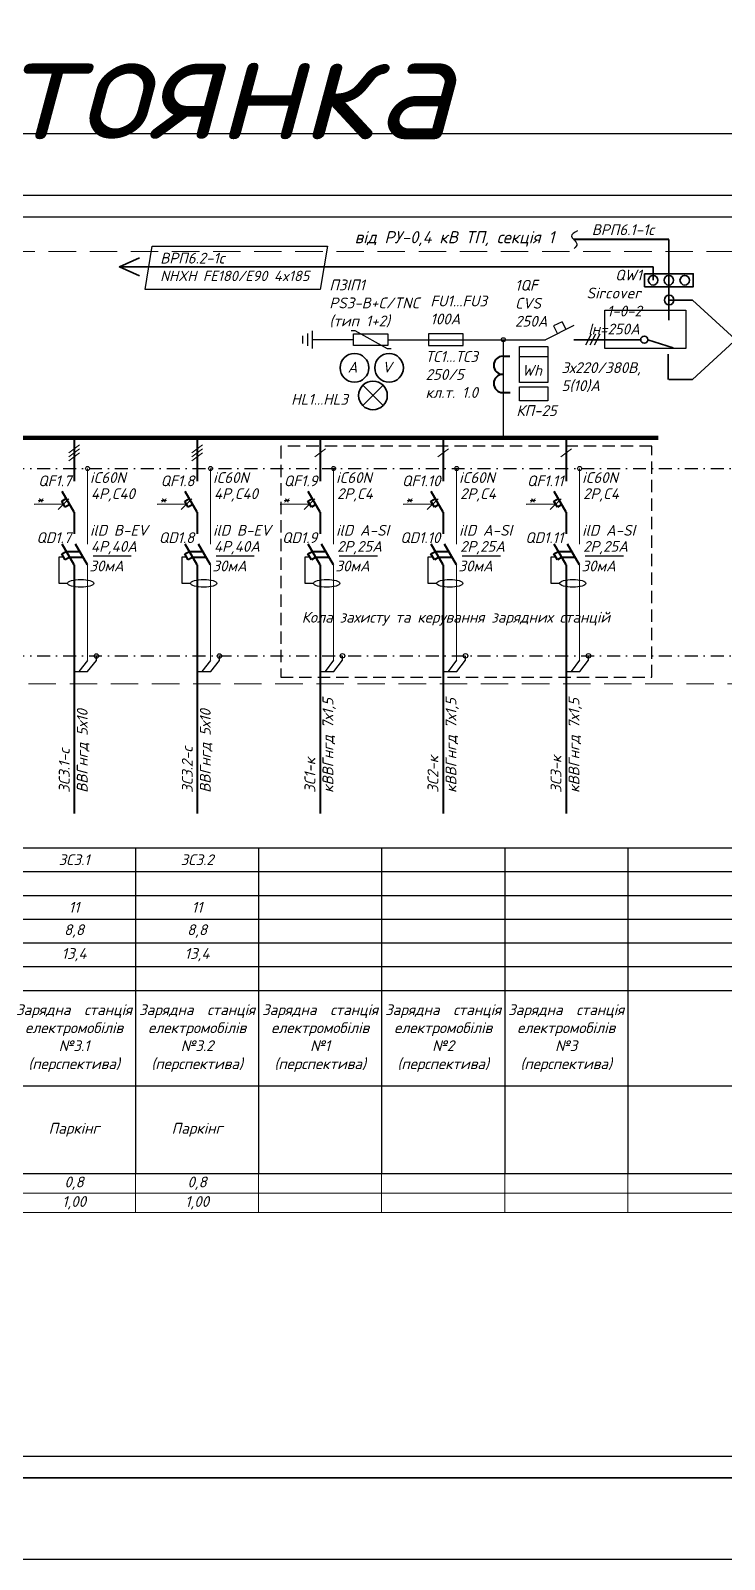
# Model space of a CAD drawing. Header units: millimetres. Extents: x -122434 to 1506205, y -201405 to 386015.
# Drawn here: x 506435 to 522508, y 152711 to 188124 of the extents above; entities that cross this region are included whole.
import ezdxf
from ezdxf.enums import TextEntityAlignment as Align

# ---------------------------------------------------------------- set-up
doc = ezdxf.new("R2010")
doc.units = ezdxf.units.MM
doc.linetypes.add('DASHDOTX2', pattern=[2, 1, -0.5, 0, -0.5])
doc.linetypes.add('DASHED', pattern=[9.525, 6.35, -3.175])
doc.layers.get('Defpoints').update_dxf_attribs({"color": 4})
doc.layers.add('Cхема', color=7, linetype='Continuous')
doc.layers.add('E_Зміни', color=7, linetype='Continuous')
doc.layers.add('Маркування електро ліній', color=7, linetype='Continuous', lineweight=18)
doc.layers.add('Рамка внешняя', color=4, linetype='Continuous', lineweight=30, plot=False)
doc.styles.add('GOST 2.304', font='isocpeui.ttf')
doc.styles.get("Standard").update_dxf_attribs({"font": 'arial.ttf'})
doc.styles.add('ГОСТ 2.304', font='isocpeui.ttf')
doc.dimstyles.new('М150', dxfattribs={"dimscale": 1, "dimtxt": 2.5, "dimasz": 2.5, "dimexe": 0, "dimexo": 2.5, "dimgap": 1, "dimtad": 1, "dimlfac": 150, "dimtxsty": 'Standard', "dimblk": 'OBLIQUE', "dimcen": 2.5, "dimadec": 0, "dimazin": 0, "dimtfac": 1, "dimtmove": 0, "dimatfit": 3, "dimldrblk": 'OBLIQUE', "dimfxl": 1, "dimarcsym": 0})

# ---------------------------------------------------------------- blocks, each defined once
blk = doc.blocks.new('*T70')
at = {"color": 0, "lineweight": -2, "transparency": 16777216}
for p, q in [((0, 0), (4000, 0)), ((0, 0), (0, -7540)), ((9000, 0), (9000, -7540)), ((11850, 0), (11850, -1100)), ((14700, 0), (14700, -1100)), ((17550, 0), (17550, -1100)), ((20400, 0), (20400, -1650)), ((23250, 0), (23250, -1650)), ((26100, 0), (26100, -1650)), ((28950, 0), (28950, -1650)), ((31800, 0), (31800, -1650)), ((34650, 0), (34650, -7540)), ((54650, 0), (54650, -1650)), ((0, -550), (37150, -550)), ((4000, -550), (4000, -5515)), ((6500, -550), (6500, -7540)), ((37150, -550), (37150, -5515)), ((52150, -550), (59650, -550)), ((57150, -550), (57150, -3300)), ((59650, -550), (59650, -7540)), ((64650, -550), (64650, -2200)), ((0, -1100), (59650, -1100)), ((39650, -1100), (39650, -1650)), ((42150, -1100), (42150, -1650)), ((44650, -1100), (44650, -1650)), ((47150, -1100), (47150, -1650)), ((49650, -1100), (49650, -1650)), ((52150, -1100), (52150, -1650)), ((62150, -1100), (64650, -1100)), ((62150, -1100), (62150, -2200)), ((67150, -1100), (67150, -2750)), ((69650, -1100), (69650, -2750)), ((72150, -1100), (72150, -2750)), ((74650, -1100), (74650, -2200)), ((77150, -1100), (77150, -2200)), ((0, -1650), (77150, -1650)), ((0, -2200), (37150, -2200)), ((11850, -2200), (11850, -7540)), ((14700, -2200), (14700, -7540)), ((17550, -2200), (17550, -7540)), ((20400, -2200), (20400, -7540)), ((23250, -2200), (23250, -7540)), ((26100, -2200), (26100, -7540)), ((28950, -2200), (28950, -7540)), ((31800, -2200), (31800, -7540)), ((52150, -2200), (54650, -2200)), ((54650, -2200), (54650, -3300)), ((57150, -2200), (77150, -2200)), ((0, -2750), (37150, -2750)), ((42150, -2750), (42150, -3300)), ((52150, -2750), (54650, -2750)), ((57150, -2750), (59650, -2750)), ((62150, -2750), (62150, -5515)), ((64650, -2750), (64650, -7540)), ((0, -3300), (37150, -3300)), ((44650, -3300), (44650, -5515)), ((52150, -3300), (64650, -3300)), ((67150, -3300), (67150, -5515)), ((77150, -3300), (77150, -5515)), ((0, -5515), (37150, -5515)), ((42150, -5515), (44650, -5515)), ((52150, -5515), (57150, -5515)), ((54650, -5515), (54650, -7540)), ((57150, -5515), (57150, -7540)), ((64650, -5515), (67150, -5515)), ((74650, -5515), (77150, -5515)), ((0, -7540), (37150, -7540)), ((52150, -7540), (59650, -7540)), ((62150, -7540), (64650, -7540))]:
    blk.add_line(p, q, dxfattribs=at)
at = {"color": 0, "linetype": 'ByBlock', "lineweight": -2, "transparency": 16777216}
for p, q in [((4000, 0), (77150, 0)), ((4000, 0), (4000, -550)), ((6500, 0), (6500, -550)), ((37150, 0), (37150, -550)), ((39650, 0), (39650, -1100)), ((42150, 0), (42150, -1100)), ((44650, 0), (44650, -1100)), ((47150, 0), (47150, -1100)), ((49650, 0), (49650, -1100)), ((52150, 0), (52150, -1100)), ((57150, 0), (57150, -550)), ((59650, 0), (59650, -550)), ((62150, 0), (62150, -1100)), ((64650, 0), (64650, -550)), ((67150, 0), (67150, -1100)), ((69650, 0), (69650, -1100)), ((72150, 0), (72150, -1100)), ((74650, 0), (74650, -1100)), ((77150, 0), (77150, -1100)), ((37150, -550), (52150, -550)), ((59650, -550), (77150, -550)), ((11850, -1100), (11850, -2200)), ((14700, -1100), (14700, -2200)), ((17550, -1100), (17550, -2200)), ((59650, -1100), (62150, -1100)), ((64650, -1100), (77150, -1100)), ((20400, -1650), (20400, -2200)), ((23250, -1650), (23250, -2200)), ((26100, -1650), (26100, -2200)), ((28950, -1650), (28950, -2200)), ((31800, -1650), (31800, -2200)), ((39650, -1650), (39650, -7540)), ((42150, -1650), (42150, -2750)), ((44650, -1650), (44650, -3300)), ((47150, -1650), (47150, -7540)), ((49650, -1650), (49650, -7540)), ((52150, -1650), (52150, -7540)), ((54650, -1650), (54650, -2200)), ((37150, -2200), (52150, -2200)), ((54650, -2200), (57150, -2200)), ((62150, -2200), (62150, -2750)), ((64650, -2200), (64650, -2750)), ((74650, -2200), (74650, -7540)), ((77150, -2200), (77150, -3300)), ((37150, -2750), (52150, -2750)), ((54650, -2750), (57150, -2750)), ((59650, -2750), (77150, -2750)), ((67150, -2750), (67150, -3300)), ((69650, -2750), (69650, -7540)), ((72150, -2750), (72150, -7540)), ((37150, -3300), (52150, -3300)), ((42150, -3300), (42150, -7540)), ((54650, -3300), (54650, -5515)), ((57150, -3300), (57150, -5515)), ((64650, -3300), (77150, -3300)), ((4000, -5515), (4000, -7540)), ((37150, -5515), (42150, -5515)), ((37150, -5515), (37150, -7540)), ((44650, -5515), (52150, -5515)), ((44650, -5515), (44650, -7540)), ((57150, -5515), (64650, -5515)), ((62150, -5515), (62150, -7540)), ((67150, -5515), (74650, -5515)), ((67150, -5515), (67150, -7540)), ((77150, -5515), (77150, -7540)), ((37150, -7540), (52150, -7540)), ((59650, -7540), (62150, -7540)), ((64650, -7540), (77150, -7540))]:
    blk.add_line(p, q, dxfattribs=at)
at = {"layer": 'Defpoints', "color": 8, "linetype": 'ByBlock', "lineweight": 0, "transparency": 16777216}
for p, q in [((0, -7540), (0, -8447)), ((4000, -7540), (4000, -8447)), ((6500, -7540), (6500, -8447)), ((9000, -7540), (9000, -8447)), ((11850, -7540), (11850, -8447)), ((14700, -7540), (14700, -8447)), ((17550, -7540), (17550, -8447)), ((20400, -7540), (20400, -8447)), ((23250, -7540), (23250, -8447)), ((26100, -7540), (26100, -8447)), ((28950, -7540), (28950, -8447)), ((31800, -7540), (31800, -8447)), ((34650, -7540), (34650, -8447)), ((37150, -7540), (37150, -8447)), ((39650, -7540), (39650, -8447)), ((42150, -7540), (42150, -8447)), ((44650, -7540), (44650, -8447)), ((47150, -7540), (47150, -8447)), ((49650, -7540), (49650, -8447)), ((52150, -7540), (52150, -8447)), ((54650, -7540), (54650, -8447)), ((57150, -7540), (57150, -8447)), ((59650, -7540), (59650, -8447)), ((62150, -7540), (62150, -8447)), ((64650, -7540), (64650, -8447)), ((67150, -7540), (67150, -8447)), ((69650, -7540), (69650, -8447)), ((72150, -7540), (72150, -8447)), ((74650, -7540), (74650, -8447)), ((77150, -7540), (77150, -8447)), ((0, -7994), (77150, -7994)), ((0, -8447), (77150, -8447))]:
    blk.add_line(p, q, dxfattribs=at)
at = {"color": 0, "transparency": 16777216, "char_height": 250, "attachment_point": 5}
for s, insert, width, style in [('Номер по плану', (2000, -275), 3880, 'ГОСТ 2.304'), (' ЩОп', (5250, -275), 2380, 'ГОСТ 2.304'), ('ЗС1.1', (10425, -275), 2730, 'ГОСТ 2.304'), ('ЗС1.2', (13275, -275), 2730, 'ГОСТ 2.304'), ('ЗС2.1', (16125, -275), 2730, 'ГОСТ 2.304'), ('ЗС2.2', (18975, -275), 2730, 'ГОСТ 2.304'), ('ЗС3.1', (21825, -275), 2730, 'ГОСТ 2.304'), ('ЗС3.2', (24675, -275), 2730, 'ГОСТ 2.304'), ('{\\C256;НСПт}', (38400, -275), 2380, 'ГОСТ 2.304'), ('ЛП', (40900, -275), 2380, 'ГОСТ 2.304'), ('Гр.1', (45900, -275), 2380, 'ГОСТ 2.304'), ('ЛП-о', (48400, -275), 2380, 'ГОСТ 2.304'), ('ЩЗО2', (53400, -275), 2380, 'ГОСТ 2.304'), ('Щ015', (55900, -275), 2380, 'ГОСТ 2.304'), ('{\\T0.85;\\C7;ЩКО1}', (58400, -275), 2380, 'ГОСТ 2.304'), ('В1', (60900, -275), 2380, 'ГОСТ 2.304'), ('В12', (63400, -275), 2380, 'ГОСТ 2.304'), ('EK-1', (68400, -275), 2380, 'ГОСТ 2.304'), ('EK-2', (70900, -275), 2380, 'ГОСТ 2.304'), ('EK-4', (73400, -275), 2380, 'ГОСТ 2.304'), ('Тип', (2000, -825), 3880, 'ГОСТ 2.304'), ('Рвст., кВт', (2000, -1375), 3880, 'ГОСТ 2.304'), ('5,2', (5250, -1375), 2380, 'ГОСТ 2.304'), ('11', (10425, -1375), 2730, 'GOST 2.304'), ('11', (13275, -1375), 2730, 'GOST 2.304'), ('11', (16125, -1375), 2730, 'GOST 2.304'), ('11', (18975, -1375), 2730, 'GOST 2.304'), ('11', (21825, -1375), 2730, 'GOST 2.304'), ('11', (24675, -1375), 2730, 'GOST 2.304'), ('1,5', (38400, -1375), 2380, 'ГОСТ 2.304'), ('14,0', (40900, -1375), 2380, 'ГОСТ 2.304'), ('1,0', (45900, -1375), 2380, 'ГОСТ 2.304'), ('0,5', (48400, -1375), 2380, 'ГОСТ 2.304'), ('60', (53400, -1375), 2380, 'GOST 2.304'), ('50,0', (55900, -1375), 2380, 'ГОСТ 2.304'), ('2,5', (58400, -1375), 2380, 'ГОСТ 2.304'), ('0,1', (60900, -1375), 2380, 'ГОСТ 2.304'), ('0,1', (63400, -1375), 2380, 'ГОСТ 2.304'), ('3,0', (68400, -1375), 2380, 'ГОСТ 2.304'), ('3,0', (70900, -1375), 2380, 'ГОСТ 2.304'), ('2,0', (73400, -1375), 2380, 'ГОСТ 2.304'), ('Рр., кВт', (2000, -1925), 3880, 'ГОСТ 2.304'), ('8,8', (10425, -1925), 2730, 'ГОСТ 2.304'), ('8,8', (13275, -1925), 2730, 'ГОСТ 2.304'), ('8,8', (16125, -1925), 2730, 'ГОСТ 2.304'), ('8,8', (18975, -1925), 2730, 'ГОСТ 2.304'), ('8,8', (21825, -1925), 2730, 'ГОСТ 2.304'), ('8,8', (24675, -1925), 2730, 'ГОСТ 2.304'), ('40,0', (55900, -1925), 2380, 'ГОСТ 2.304'), ('2,4', (68400, -1925), 2380, 'GOST 2.304'), ('2,4', (70900, -1925), 2380, 'GOST 2.304'), ('5,2', (5250, -1925), 2380, 'GOST 2.304'), ('60,0', (53400, -1925), 2380, 'ГОСТ 2.304'), ('2,1', (58400, -1925), 2380, 'GOST 2.304'), ('0,1', (60900, -1925), 2380, 'GOST 2.304'), ('0,1', (63400, -1925), 2380, 'GOST 2.304'), ('1,6', (73400, -1925), 2380, 'GOST 2.304'), ('Іном.', (2000, -2475), 3880, 'ГОСТ 2.304'), ('8,8', (5250, -2475), 2380, 'ГОСТ 2.304'), ('13,4', (10425, -2475), 2730, 'ГОСТ 2.304'), ('13,4', (13275, -2475), 2730, 'ГОСТ 2.304'), ('13,4', (16125, -2475), 2730, 'ГОСТ 2.304'), ('13,4', (18975, -2475), 2730, 'ГОСТ 2.304'), ('13,4', (21825, -2475), 2730, 'ГОСТ 2.304'), ('13,4', (24675, -2475), 2730, 'ГОСТ 2.304'), ('3,0', (38400, -2475), 2380, 'ГОСТ 2.304'), ('32,8', (40900, -2475), 2380, 'ГОСТ 2.304'), ('7,0', (45900, -2475), 2380, 'ГОСТ 2.304'), ('1,2', (48400, -2475), 2380, 'ГОСТ 2.304'), ('99,2', (53400, -2475), 2380, 'ГОСТ 2.304'), ('89,5', (55900, -2475), 2380, 'ГОСТ 2.304'), ('3,2', (58400, -2475), 2380, 'ГОСТ 2.304'), ('0,5', (60900, -2475), 2380, 'ГОСТ 2.304'), ('0,5', (63400, -2475), 2380, 'ГОСТ 2.304'), ('13,6', (68400, -2475), 2380, 'ГОСТ 2.304'), ('13,6', (70900, -2475), 2380, 'ГОСТ 2.304'), ('9,1', (73400, -2475), 2380, 'ГОСТ 2.304'), ('Іп', (2000, -3025), 3880, 'ГОСТ 2.304'), ('Системи зовнішнього декоративно- го освітлення (перспектива)', (53400, -4408), 2380, 'ГОСТ 2.304'), ('Зарядна  станція електромобілів №1.1 (перспектива)', (10425, -4408), 2730, 'ГОСТ 2.304'), ('Зарядна  станція електромобілів №1.2 (перспектива)', (13275, -4408), 2730, 'ГОСТ 2.304'), ('Зарядна  станція електромобілів №2.1 (перспектива)', (16125, -4408), 2730, 'ГОСТ 2.304'), ('Зарядна  станція електромобілів №2.2 (перспектива)', (18975, -4408), 2730, 'ГОСТ 2.304'), ('Зарядна  станція електромобілів №3.1 (перспектива)', (21825, -4408), 2730, 'ГОСТ 2.304'), ('Зарядна  станція електромобілів №3.2 (перспектива)', (24675, -4408), 2730, 'ГОСТ 2.304'), ('Зарядна  станція електромобілів №1 (перспектива)', (27525, -4408), 2730, 'ГОСТ 2.304'), ('Зарядна  станція електромобілів №2 (перспектива)', (30375, -4408), 2730, 'ГОСТ 2.304'), ('Зарядна  станція електромобілів №3 (перспектива)', (33225, -4408), 2730, 'ГОСТ 2.304'), (' Насосна станція госп. питного водо- постачання', (38400, -4408), 2380, 'ГОСТ 2.304'), ('{\\T0.95;\\C7;Розетки \\P~220 В, дренажні насоси}', (45900, -4408), 2380, 'ГОСТ 2.304'), ('Щит орендного приміщення №015', (55900, -4408), 2380, 'ГОСТ 2.304'), ('{\\T0.95;Щит кабельного обігріву труб автостоянки}', (58400, -4408), 2380, 'ГОСТ 2.304'), ('{\\T0.95;\\C7;Найменування обладнання за планом}', (2000, -4408), 3880, 'ГОСТ 2.304'), ('{\\T0.95;Щит освітлення автостоянки}', (5250, -4408), 2380, 'ГОСТ 2.304'), ('Резерв', (7750, -4408), 2380, 'ГОСТ 2.304'), ('Ліфт пасажирський', (40900, -4408), 2380, 'ГОСТ 2.304'), ('Резерв', (43400, -4408), 2380, 'ГОСТ 2.304'), ('Ліфт пасажирський', (48400, -4408), 2380, 'ГОСТ 2.304'), (' Вентилятор В1', (60900, -4408), 2380, 'ГОСТ 2.304'), (' Вентилятор  В12', (63400, -4408), 2380, 'ГОСТ 2.304'), ('Резерв', (65900, -4408), 2380, 'ГОСТ 2.304'), ('{\\C256;Конвектори К002.1, К002.2}', (68400, -4408), 2380, 'ГОСТ 2.304'), ('{\\C256;Конвектори К007.1, К007.2}', (70900, -4408), 2380, 'ГОСТ 2.304'), ('{\\C256;Конвектор К003}', (73400, -4408), 2380, 'ГОСТ 2.304'), ('Резерв', (75900, -4408), 2380, 'ГОСТ 2.304'), ('{\\T0.95;\\C7;Місце встановлення}', (2000, -6528), 3880, 'ГОСТ 2.304'), ('Електро- щитова №004', (5250, -6528), 2380, 'ГОСТ 2.304'), ('Паркінг', (10425, -6528), 2730, 'ГОСТ 2.304'), ('Паркінг', (13275, -6528), 2730, 'ГОСТ 2.304'), ('Паркінг', (16125, -6528), 2730, 'ГОСТ 2.304'), ('Паркінг', (18975, -6528), 2730, 'ГОСТ 2.304'), ('Паркінг', (21825, -6528), 2730, 'ГОСТ 2.304'), ('Паркінг', (24675, -6528), 2730, 'ГОСТ 2.304'), ('Приміщення №002', (38400, -6528), 2380, 'ГОСТ 2.304'), ('Приміщення №219', (40900, -6528), 2380, 'ГОСТ 2.304'), ('Приміщення №002, №003', (45900, -6528), 2380, 'ГОСТ 2.304'), ('Приміщення №219', (48400, -6528), 2380, 'ГОСТ 2.304'), ('Електро- щитова №004', (53400, -6528), 2380, 'ГОСТ 2.304'), ('Приміщення №015', (55900, -6528), 2380, 'ГОСТ 2.304'), ('Електро- щитова №004', (58400, -6528), 2380, 'ГОСТ 2.304'), ('Приміщення №003', (60900, -6528), 2380, 'ГОСТ 2.304'), ('Електро- щитова №004', (63400, -6528), 2380, 'ГОСТ 2.304'), ('Приміщення №002', (68400, -6528), 2380, 'ГОСТ 2.304'), ('Сходова клітка №007', (70900, -6528), 2380, 'ГОСТ 2.304'), ('Приміщення №003', (73400, -6528), 2380, 'ГОСТ 2.304')]:
    blk.add_mtext(s, dxfattribs=dict(at, insert=insert, width=width, style=style))
at = {"color": 7, "true_color": 0xffffff, "transparency": 16777216, "char_height": 250, "attachment_point": 5}
for s, insert, width, style in [('0,4', (48400, -1925), 2380, 'ГОСТ 2.304'), ('1,2', (38400, -1925), 2380, 'ГОСТ 2.304'), ('11,2', (40900, -1925), 2380, 'ГОСТ 2.304'), ('0,5', (45900, -1925), 2380, 'ГОСТ 2.304'), ('Кп', (2000, -7767), 3880, 'ГОСТ 2.304'), ('1,00', (5250, -7767), 2380, 'ГОСТ 2.304'), ('0,8', (10425, -7767), 2730, 'GOST 2.304'), ('0,8', (13275, -7767), 2730, 'GOST 2.304'), ('0,8', (16125, -7767), 2730, 'GOST 2.304'), ('0,8', (18975, -7767), 2730, 'GOST 2.304'), ('0,8', (21825, -7767), 2730, 'GOST 2.304'), ('0,8', (24675, -7767), 2730, 'GOST 2.304'), ('0,80', (38400, -7767), 2380, 'ГОСТ 2.304'), ('0,80', (40900, -7767), 2380, 'ГОСТ 2.304'), ('0,00', (43400, -7767), 2380, 'ГОСТ 2.304'), ('0,50', (45900, -7767), 2380, 'ГОСТ 2.304'), ('0,80', (48400, -7767), 2380, 'ГОСТ 2.304'), ('0,00', (50900, -7767), 2380, 'ГОСТ 2.304'), ('1', (53400, -7767), 2380, 'GOST 2.304'), ('0,80', (55900, -7767), 2380, 'ГОСТ 2.304'), ('0,83', (58400, -7767), 2380, 'ГОСТ 2.304'), ('1,00', (60900, -7767), 2380, 'ГОСТ 2.304'), ('1,00', (63400, -7767), 2380, 'ГОСТ 2.304'), ('0,80', (68400, -7767), 2380, 'ГОСТ 2.304'), ('0,80', (70900, -7767), 2380, 'ГОСТ 2.304'), ('0,80', (73400, -7767), 2380, 'ГОСТ 2.304'), ('cos ф', (2000, -8220), 3880, 'ГОСТ 2.304'), ('0,90', (5250, -8220), 2380, 'ГОСТ 2.304'), ('1,00', (10425, -8220), 2730, 'GOST 2.304'), ('1,00', (13275, -8220), 2730, 'GOST 2.304'), ('1,00', (16125, -8220), 2730, 'GOST 2.304'), ('1,00', (18975, -8220), 2730, 'GOST 2.304'), ('1,00', (21825, -8220), 2730, 'GOST 2.304'), ('1,00', (24675, -8220), 2730, 'GOST 2.304'), ('0,75', (38400, -8220), 2380, 'ГОСТ 2.304'), ('0,65', (40900, -8220), 2380, 'ГОСТ 2.304'), ('0,00', (43400, -8220), 2380, 'ГОСТ 2.304'), ('0,65', (45900, -8220), 2380, 'ГОСТ 2.304'), ('0,65', (48400, -8220), 2380, 'ГОСТ 2.304'), ('0,00', (50900, -8220), 2380, 'ГОСТ 2.304'), ('0,92', (53400, -8220), 2380, 'GOST 2.304'), ('0,85', (55900, -8220), 2380, 'ГОСТ 2.304'), ('1,00', (58400, -8220), 2380, 'ГОСТ 2.304'), ('0,65', (60900, -8220), 2380, 'ГОСТ 2.304'), ('0,65', (63400, -8220), 2380, 'ГОСТ 2.304'), ('1,00', (68400, -8220), 2380, 'ГОСТ 2.304'), ('1,00', (70900, -8220), 2380, 'ГОСТ 2.304'), ('1,00', (73400, -8220), 2380, 'ГОСТ 2.304')]:
    blk.add_mtext(s, dxfattribs=dict(at, insert=insert, width=width, style=style))
blk = doc.blocks.new('*U162')
at = {"color": 0, "lineweight": 40}
for p, q in [((0, 0), (0, -1005)), ((-284, -1468), (-180, -1408)), ((0, -1720), (-280, -1240)), ((-204, -1607), (-284, -1468)), ((-100, -1547), (-204, -1607)), ((0, -2941), (-280, -2461)), ((311, -2941), (31, -2461)), ((-284, -2690), (-180, -2630)), ((-204, -2828), (-284, -2690)), ((-100, -2768), (-204, -2828)), ((-181, -2631), (130, -2631)), ((-100, -2768), (210, -2768))]:
    blk.add_line(p, q, dxfattribs=at)
at = {"color": 0, "lineweight": 13}
for p, q in [((-124, -348), (124, -163)), ((-124, -441), (124, -256)), ((-124, -533), (124, -348))]:
    blk.add_line(p, q, dxfattribs=at)
at = {"color": 0, "lineweight": 9}
for p, q in [((311, -711), (311, -1240)), ((311, -1240), (311, -1720)), ((311, -2461), (311, -1720)), ((311, -5151), (311, -2941))]:
    blk.add_line(p, q, dxfattribs=at)
at = {"lineweight": 40}
for p, q in [((0, -1720), (0, -2226)), ((0, -2941), (0, -4529))]:
    blk.add_line(p, q, dxfattribs=at)
blk.add_line((439, -2733), (1325, -2733))
at = {"color": 0}
blk.add_lwpolyline([(-151, -3371), (-346, -3371), (-346, -2759), (-244, -2759)], dxfattribs=at)
blk.add_circle((311, -711), 46.3, dxfattribs=at)
blk.add_ellipse((153, -3371), major_axis=(-304, 0), ratio=0.29336, dxfattribs=at)
at = {"color": 0, "lineweight": 40}
blk.add_point((-37, -1659), dxfattribs=at)
at = {"style": 'ГОСТ 2.304'}
for tag, p in [('QF', (-61, -997)), ('Q', (-66, -2313))]:
    blk.add_attdef(tag, text='', height=250, dxfattribs=at).set_placement(p, align=Align.MIDDLE_RIGHT)
at = {"lineweight": 50, "style": 'ГОСТ 2.304'}
for tag, p in [('ТYPE', (369, -1046)), ('CURRENT', (391, -1419)), ('Q_ТYPE', (369, -2267)), ('Q_CURRENT', (391, -2641)), ('QD_CURRENT', (355, -3093))]:
    blk.add_attdef(tag, p, '', height=250, dxfattribs=at)
blk = doc.blocks.new('_Oblique')
at = {"color": 0, "linetype": 'ByBlock', "lineweight": -2}
blk.add_line((-0.5, -0.5), (0.5, 0.5), dxfattribs=at)
blk = doc.blocks.new('*U164')
at = {"color": 0, "lineweight": 40}
for p, q in [((0, 0), (0, -1005)), ((-284, -1468), (-180, -1408)), ((0, -1720), (-280, -1240)), ((-204, -1607), (-284, -1468)), ((-100, -1547), (-204, -1607)), ((0, -2941), (-280, -2461)), ((311, -2941), (31, -2461)), ((-284, -2690), (-180, -2630)), ((-204, -2828), (-284, -2690)), ((-100, -2768), (-204, -2828)), ((-181, -2631), (130, -2631)), ((-100, -2768), (210, -2768))]:
    blk.add_line(p, q, dxfattribs=at)
at = {"color": 0, "lineweight": 13}
blk.add_line((-124, -441), (124, -256), dxfattribs=at)
at = {"color": 0, "lineweight": 9}
for p, q in [((311, -711), (311, -1240)), ((311, -1240), (311, -1720)), ((311, -2461), (311, -1720)), ((311, -5151), (311, -2941))]:
    blk.add_line(p, q, dxfattribs=at)
at = {"lineweight": 40}
for p, q in [((0, -1720), (0, -2226)), ((0, -2941), (0, -4529))]:
    blk.add_line(p, q, dxfattribs=at)
blk.add_line((439, -2733), (1325, -2733))
at = {"color": 0}
blk.add_lwpolyline([(-151, -3371), (-346, -3371), (-346, -2759), (-244, -2759)], dxfattribs=at)
blk.add_circle((311, -711), 46.3, dxfattribs=at)
blk.add_ellipse((153, -3371), major_axis=(-304, 0), ratio=0.29336, dxfattribs=at)
at = {"color": 0, "lineweight": 40}
blk.add_point((-37, -1659), dxfattribs=at)
at = {"style": 'ГОСТ 2.304'}
for tag, p in [('QF', (-61, -997)), ('Q', (-66, -2313))]:
    blk.add_attdef(tag, text='', height=250, dxfattribs=at).set_placement(p, align=Align.MIDDLE_RIGHT)
at = {"lineweight": 50, "style": 'ГОСТ 2.304'}
for tag, p in [('ТYPE', (369, -1046)), ('CURRENT', (391, -1419)), ('Q_ТYPE', (369, -2267)), ('Q_CURRENT', (391, -2641)), ('QD_CURRENT', (355, -3093))]:
    blk.add_attdef(tag, p, '', height=250, dxfattribs=at)
blk = doc.blocks.new('2хА3')
at = {"lineweight": 30, "ltscale": 100}
blk.add_lwpolyline([(0, -287), (815, -287), (815, 0), (0, 0)], close=True, dxfattribs=at)
at = {"layer": 'Рамка внешняя', "ltscale": 100}
blk.add_lwpolyline([(-20, -292), (820, -292), (820, 5), (-20, 5)], close=True, dxfattribs=at)

msp = doc.modelspace()

# ---------------------------------------------------------------- linework, layer by layer
at = {"lineweight": 40, "ltscale": 300}
msp.add_line((521220, 183287, 0), (519016, 183287, 0), dxfattribs=at)
at = {"color": 0, "lineweight": 30, "ltscale": 300}
for p, q in [((518747, 181378, 0), (518552, 181281, 0)), ((518747, 181378, 0), (518836, 181200, 0)), ((519017, 181291, 0), (518363, 180964, 0)), ((518552, 181281, 0), (518641, 181103, 0))]:
    msp.add_line(p, q, dxfattribs=at)
at = {"color": 7, "lineweight": 30, "ltscale": 300}
for p, q in [((513913, 180964, 0), (512969, 180964, 0)), ((513952, 181165, 0), (513863, 181165, 0)), ((514702, 180750, 0), (513952, 181165, 0)), ((514713, 180964, 0), (518363, 180964, 0)), ((514791, 180750, 0), (514702, 180750, 0)), ((517760, 180575, 0), (518419, 180575, 0))]:
    msp.add_line(p, q, dxfattribs=at)
at = {"color": 0, "ltscale": 300}
for p, q in [((519425, 181094, 0), (519294, 180833, 0)), ((519523, 181094, 0), (519392, 180833, 0)), ((519621, 181094, 0), (519490, 180833, 0))]:
    msp.add_line(p, q, dxfattribs=at)
at = {"color": 7, "lineweight": 40, "ltscale": 300}
for p, q in [((517375, 180579, 0), (517539, 180579, 0)), ((517375, 179739, 0), (517545, 179739, 0))]:
    msp.add_line(p, q, dxfattribs=at)
at = {"color": 0, "linetype": 'DASHDOTX2', "ltscale": 300}
for p, q in [((490386, 177980, 0), (562768, 177980, 0)), ((490386, 173641, 0), (562768, 173641, 0))]:
    msp.add_line(p, q, dxfattribs=at)
at = {"lineweight": 40, "ltscale": 0.03}
for p, q in [((507443, 175156, 0), (507443, 169992, 0)), ((510293, 175156, 0), (510293, 169992, 0))]:
    msp.add_line(p, q, dxfattribs=at)
at = {"lineweight": 40}
for p, q in [((513143, 174162, 0), (513143, 169992, 0)), ((515993, 174162, 0), (515993, 169992, 0)), ((518843, 174162, 0), (518843, 169992, 0))]:
    msp.add_line(p, q, dxfattribs=at)
at = {"color": 0, "ltscale": 0.03}
for p, q in [((507754, 173535, 0), (507556, 173276, 0)), ((507757, 173276, 0), (507960, 173536, 0)), ((507960, 173536, 0), (507960, 173636, 0)), ((510604, 173535, 0), (510406, 173276, 0)), ((510607, 173276, 0), (510810, 173536, 0)), ((510810, 173536, 0), (510810, 173636, 0)), ((507434, 173276, 0), (507757, 173276, 0)), ((510284, 173276, 0), (510607, 173276, 0))]:
    msp.add_line(p, q, dxfattribs=at)
at = {"color": 0}
for p, q in [((513454, 173540, 0), (513257, 173280, 0)), ((513458, 173280, 0), (513660, 173541, 0)), ((513660, 173541, 0), (513660, 173641, 0)), ((516304, 173540, 0), (516107, 173280, 0)), ((516308, 173280, 0), (516510, 173541, 0)), ((516510, 173541, 0), (516510, 173641, 0)), ((519154, 173540, 0), (518957, 173280, 0)), ((519158, 173280, 0), (519360, 173541, 0)), ((519360, 173541, 0), (519360, 173641, 0)), ((513134, 173280, 0), (513458, 173280, 0)), ((515984, 173280, 0), (516308, 173280, 0)), ((518834, 173280, 0), (519158, 173280, 0))]:
    msp.add_line(p, q, dxfattribs=at)
msp.add_xline((1302, 154602), (-1, 0))
at = {"color": 3}
msp.add_lwpolyline([(479684, 185736), (569584, 185736), (569584, 152711), (479684, 152711)], close=True, dxfattribs=at)
at = {"linetype": 'DASHED', "lineweight": 18, "ltscale": 100, "elevation": 0}
msp.add_lwpolyline([(489708, 183006), (563221, 183006), (563221, 172992), (489708, 172992)], close=True, dxfattribs=at)
at = {"color": 7, "lineweight": 30, "ltscale": 100, "elevation": 0}
for points in [[(512743, 180875), (512743, 181052)], [(512856, 180818), (512856, 181110)], [(512969, 180760), (512969, 181167)]]:
    msp.add_lwpolyline(points, dxfattribs=at)
for points in [[(513913, 180826), (513913, 181101), (514713, 181101), (514713, 180826)], [(516456, 180826), (516456, 181101), (515656, 181101), (515656, 180826)], [(517760, 180803), (518419, 180803), (518419, 179970), (517760, 179970)], [(517760, 179873), (518419, 179873), (518419, 179547), (517760, 179547)]]:
    msp.add_lwpolyline(points, close=True, dxfattribs=at)
at = {"color": 0, "lineweight": 30, "ltscale": 300, "elevation": 0}
msp.add_lwpolyline([(517385, 180964), (517385, 178691)], dxfattribs=at)
at = {"color": 0, "lineweight": 40, "ltscale": 100, "const_width": 100, "elevation": 0}
msp.add_lwpolyline([(490297, 178691), (520980, 178691)], dxfattribs=at)
at = {"linetype": 'DASHED', "ltscale": 45, "elevation": 0}
msp.add_lwpolyline([(512232, 173144), (520824, 173144), (520824, 178494), (512232, 178494)], close=True, dxfattribs=at)
at = {"color": 0, "lineweight": 30}
msp.add_circle((517385, 180964, 0), 46.3, dxfattribs=at)
at = {"color": 0}
for centre in [(507960, 173636, 0), (510810, 173636, 0), (513660, 173641, 0), (516510, 173641, 0), (519360, 173641, 0)]:
    msp.add_circle(centre, 51.8, dxfattribs=at)
at = {"color": 7, "lineweight": 40}
for centre in [(517375, 180369, 0), (517375, 179950, 0)]:
    msp.add_arc(centre, 211, 90, 270, dxfattribs=at)
at = {"color": 7}
msp.add_spline([(519106, 183485, 0), (518962, 183363, 0), (519090, 183182, 0), (519026, 183076, 0)], degree=3, dxfattribs=at)
at = {"layer": 'Cхема', "lineweight": 35}
for p, q in [((521220, 183287, 0), (521220, 181416, 0)), ((521216, 181882, 0), (521772, 181882, 0)), ((521772, 181882, 0), (523764, 180045, 0)), ((523764, 181882, 0), (521772, 180045, 0)), ((520568, 180964, 0), (519017, 180964, 0)), ((521318, 180772, 0), (520735, 180964, 0)), ((521207, 180630, 0), (521207, 180045, 0)), ((514602, 179438, 0), (514133, 179907, 0)), ((514133, 179438, 0), (514602, 179907, 0)), ((521220, 180045, 0), (521772, 180045, 0))]:
    msp.add_line(p, q, dxfattribs=at)
at = {"layer": 'Cхема', "lineweight": 35, "elevation": 0}
for points in [[(508960, 182440), (508493, 182649), (508960, 182857)], [(520856, 182340), (520856, 182649), (508493, 182649)]]:
    msp.add_lwpolyline(points, dxfattribs=at)
msp.add_lwpolyline([(520658, 182490), (521788, 182490), (521788, 182190), (520658, 182190)], close=True, dxfattribs=at)
at = {"layer": 'Cхема', "lineweight": 35}
for centre, radius in [((520856, 182340, 0), 111), ((521220, 182340, 0), 111), ((521590, 182340, 0), 111), ((521229, 181882, 0), 111), ((521229, 181882, 0), 111), ((520652, 180964, 0), 83.3), ((513938, 180312), 332), ((514740, 180312), 332), ((514367, 179672), 332)]:
    msp.add_circle(centre, radius, dxfattribs=at)
at = {"layer": 'Defpoints'}
msp.add_lwpolyline([(519738, 181648), (521612, 181648), (521612, 180757), (519738, 180757)], close=True, dxfattribs=at)
at = {"layer": 'E_Зміни', "color": 1, "elevation": 0}
msp.add_lwpolyline([(509254, 183131), (513315, 183131), (513147, 182129), (509086, 182129)], close=True, dxfattribs=at)

# ---------------------------------------------------------------- block references
at = {"lineweight": 40, "xscale": 100, "yscale": 100, "zscale": 100}
msp.add_blockref('2хА3', (483779, 183802), dxfattribs=at)
at = {"lineweight": 50}
for name, p, values in [('*U162', (507443, 178691, 0), {'QF': 'QF1.7', 'ТYPE': 'iC60N', 'CURRENT': '4P,C40', 'Q': 'QD1.7', 'Q_ТYPE': 'ilD B-EV', 'Q_CURRENT': '4P,40A', 'QD_CURRENT': '30мА'}), ('*U162', (510293, 178691, 0), {'QF': 'QF1.8', 'ТYPE': 'iC60N', 'CURRENT': '4P,C40', 'Q': 'QD1.8', 'Q_ТYPE': 'ilD B-EV', 'Q_CURRENT': '4P,40A', 'QD_CURRENT': '30мА'}), ('*U164', (513143, 178691, 0), {'QF': 'QF1.9', 'ТYPE': 'iC60N', 'CURRENT': '2P,C4', 'Q': 'QD1.9', 'Q_ТYPE': 'ilD A-SI', 'Q_CURRENT': '2P,25A', 'QD_CURRENT': '30мА'}), ('*U164', (515993, 178691, 0), {'QF': 'QF1.10', 'ТYPE': 'iC60N', 'CURRENT': '2P,C4', 'Q': 'QD1.10', 'Q_ТYPE': 'ilD A-SI', 'Q_CURRENT': '2P,25A', 'QD_CURRENT': '30мА'}), ('*U164', (518843, 178691, 0), {'QF': 'QF1.11', 'ТYPE': 'iC60N', 'CURRENT': '2P,C4', 'Q': 'QD1.11', 'Q_ТYPE': 'ilD A-SI', 'Q_CURRENT': '2P,25A', 'QD_CURRENT': '30мА'})]:
    msp.add_blockref(name, p, dxfattribs=at).add_auto_attribs(values)
msp.add_blockref('*T70', (485618, 169192, 0))

# ---------------------------------------------------------------- texts
at = {"color": 3, "lineweight": 40, "style": 'GOST 2.304'}
msp.add_text('ВРП6.1 автостоянка', height=2500, dxfattribs=at).set_placement((485920, 185607))
at = {"color": 0, "lineweight": 40}
for s, height, style, p in [('від РУ-0,4 кВ ТП, секція 1', 281.25, 'ГОСТ 2.304', (513942, 183197, 0)), ('ВРП6.1-1с', 250, 'GOST 2.304', (519436, 183386, 0)), ('*', 250, 'GOST 2.304', (506562, 177141, 0)), ('*', 250, 'GOST 2.304', (509412, 177141, 0)), ('*', 250, 'GOST 2.304', (512262, 177141, 0)), ('*', 250, 'GOST 2.304', (515112, 177141, 0)), ('*', 250, 'GOST 2.304', (517962, 177141, 0))]:
    msp.add_text(s, height=height, dxfattribs=dict(at, style=style)).set_placement(p)
at = {"color": 7, "lineweight": 40, "style": 'ГОСТ 2.304'}
for s, p in [('А', (513780, 180202)), ('V', (514581, 180202)), ('Wh', (517818, 180127, 0)), ('HL1...HL3', (512472, 179457))]:
    msp.add_text(s, height=250, dxfattribs=at).set_placement(p)
at = {"color": 2, "linetype": 'Continuous', "insert": (509438, 182649, 0), "char_height": 250, "width": 5211.93, "attachment_point": 4, "style": 'ГОСТ 2.304'}
msp.add_mtext('{\\C256;ВРП6.2-1с\\H0.95833x;\\PNHXH FE180/E90 4x185}', dxfattribs=at)
at = {"color": 7, "linetype": 'Continuous', "char_height": 250, "attachment_point": 4, "style": 'ГОСТ 2.304'}
for s, insert, width in [('\\pxi7.2836;{\\C256;QW1\\P\\pi4.6392;Sircover\\P\\pi6.5216;1-0-2\\P\\pi4.7968;Iн=250А}', (518155, 181835), 2434.76), ('{\\C256;ПЗІП1\\PPS3-B+C/TNC\\P(тип 1+2)}', (513356, 181803, 0), 4000), ('{\\C256;1QF\\PCVS\\P250А}', (517658, 181808, 0), 4000), ('{\\C256;FU1...FU3\\P100А }', (515697, 181652, 0), 1387.26)]:
    msp.add_mtext(s, dxfattribs=dict(at, insert=insert, width=width))
at = {"ltscale": 100, "char_height": 250, "attachment_point": 1}
for s, width, insert, style in [('ТС1...ТС3\\P250/5 \\Pкл.т. 1.0', 1652.14, (515585, 180699, 0), 'ГОСТ 2.304'), ('3х220/380В, 5(10)А', 1842.83, (518734, 180441, 0), 'GOST 2.304'), ('КП-25', 1652.14, (517688, 179447, 0), 'ГОСТ 2.304')]:
    msp.add_mtext_dynamic_manual_height_columns(s, width=width, gutter_width=1250, heights=[0], dxfattribs=dict(at, insert=insert, style=style))
at = {"ltscale": 100, "insert": (516288, 174501, 0), "char_height": 250, "attachment_point": 5, "line_spacing_factor": 0.8, "style": 'ГОСТ 2.304'}
msp.add_mtext_dynamic_manual_height_columns('Кола захисту та керування зарядних станцій', width=10123.91, gutter_width=1250, heights=[574], dxfattribs=at)
at = {"color": 7, "linetype": 'Continuous', "char_height": 250, "width": 4000, "attachment_point": 4, "rotation": 90, "style": 'ГОСТ 2.304'}
for s, insert in [('{\\C256;ЗС1-к\\PкВВГнгд 7х1,5}', (513143, 170467, 0)), ('{\\C256;ЗС2-к\\PкВВГнгд 7х1,5}', (515993, 170467, 0)), ('{\\C256;ЗС3-к\\PкВВГнгд 7х1,5}', (518843, 170467, 0)), ('{\\C256;ЗС3.1-с\\PВВГнгд 5х10}', (507443, 170467, 0)), ('{\\C256;ЗС3.2-с\\PВВГнгд 5х10}', (510293, 170467, 0))]:
    msp.add_mtext(s, dxfattribs=dict(at, insert=insert))

# ---------------------------------------------------------------- leaders
at = {"layer": 'Маркування електро ліній'}
for points in [[(507199, 177154, 0), (506518, 177150, 0)], [(510049, 177154, 0), (509368, 177150, 0)], [(512899, 177154, 0), (512218, 177150, 0)], [(515749, 177154, 0), (515068, 177150, 0)], [(518599, 177154, 0), (517918, 177150, 0)]]:
    msp.add_leader(points, dimstyle='М150', override={"dimasz": 250, "dimtad": 0}, dxfattribs=at)

doc.saveas('drawing.dxf')
